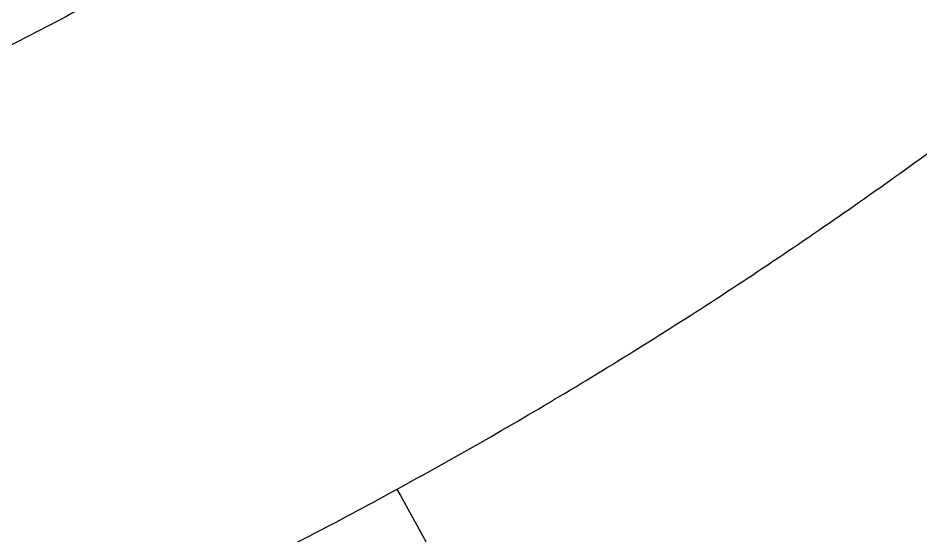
# Model space of a CAD drawing. Header units: millimetres. Extents: x 2379 to 4059, y 879 to 2067.
# Drawn here: x 3157.52 to 3189.03, y 1081.83 to 1099.9 of the extents above; entities that cross this region are included whole.
import ezdxf

# ---------------------------------------------------------------- set-up
doc = ezdxf.new("R2010")
doc.units = ezdxf.units.MM

msp = doc.modelspace()

# ---------------------------------------------------------------- linework, layer by layer
at = {"color": 7, "linetype": 'Continuous', "lineweight": 25}
for points, knots in [([(3088.65, 1062.611), (3091.21, 1062.636), (3094.79, 1062.67), (3100.06, 1062.949), (3104.524, 1063.284), (3109.84, 1063.85), (3115.409, 1064.623), (3121.223, 1065.633), (3127.194, 1066.889), (3133.27, 1068.4), (3139.408, 1070.171), (3145.573, 1072.205), (3151.737, 1074.504), (3157.873, 1077.07), (3163.962, 1079.9), (3169.981, 1082.994), (3175.914, 1086.348), (3181.743, 1089.961), (3187.453, 1093.826), (3193.028, 1097.94), (3198.456, 1102.298), (3203.721, 1106.892), (3208.813, 1111.716), (3213.717, 1116.764), (3218.424, 1122.027), (3222.922, 1127.497), (3227.2, 1133.165), (3231.249, 1139.022), (3235.059, 1145.059), (3238.62, 1151.265), (3241.926, 1157.629), (3244.966, 1164.142), (3247.735, 1170.791), (3250.226, 1177.566), (3252.431, 1184.453), (3254.346, 1191.442), (3255.965, 1198.52), (3257.282, 1205.673), (3258.295, 1212.89), (3259, 1220.158), (3259.393, 1227.462), (3259.471, 1234.79), (3259.234, 1242.128), (3258.68, 1249.462), (3257.808, 1256.78), (3256.618, 1264.067), (3255.11, 1271.31), (3253.285, 1278.494), (3251.144, 1285.607), (3248.69, 1292.635), (3245.926, 1299.563), (3242.853, 1306.38), (3239.476, 1313.07), (3235.798, 1319.622), (3231.824, 1326.022), (3227.559, 1332.257), (3223.008, 1338.315), (3218.176, 1344.184), (3213.069, 1349.85), (3207.693, 1355.303), (3202.246, 1360.35), (3196.773, 1365.003), (3191.314, 1369.272), (3185.689, 1373.314), (3179.908, 1377.123), (3173.98, 1380.691), (3167.918, 1384.013), (3161.732, 1387.083), (3155.436, 1389.897), (3149.042, 1392.449), (3142.567, 1394.735), (3136.029, 1396.751), (3129.454, 1398.493), (3122.881, 1399.958), (3116.387, 1401.14), (3110.098, 1402.037), (3104.574, 1402.62), (3099.691, 1402.988), (3094.867, 1403.228), (3088.893, 1403.345), (3083.376, 1403.234), (3078.107, 1402.963), (3073.643, 1402.625), (3068.326, 1402.06), (3062.757, 1401.287), (3056.944, 1400.277), (3050.973, 1399.021), (3044.897, 1397.51), (3038.759, 1395.739), (3032.594, 1393.705), (3026.43, 1391.406), (3020.293, 1388.841), (3014.205, 1386.01), (3008.186, 1382.916), (3002.253, 1379.562), (2996.424, 1375.95), (2990.714, 1372.084), (2985.138, 1367.97), (2979.711, 1363.613), (2974.445, 1359.018), (2969.354, 1354.194), (2964.449, 1349.146), (2959.742, 1343.883), (2955.245, 1338.413), (2950.966, 1332.745), (2946.918, 1326.888), (2943.108, 1320.851), (2939.546, 1314.645), (2936.241, 1308.281), (2933.199, 1301.769), (2930.437, 1295.117), (2928.1, 1288.835), (2926.821, 1284.73), (2926.258, 1282.922)], [0, 0, 0, 0, 0.010207, 0.014274, 0.021037, 0.028056, 0.035587, 0.043451, 0.051578, 0.059911, 0.06841, 0.077044, 0.085791, 0.094634, 0.103558, 0.112554, 0.121612, 0.130726, 0.13989, 0.149098, 0.158347, 0.167633, 0.176954, 0.186306, 0.195688, 0.205098, 0.214535, 0.223996, 0.233481, 0.242989, 0.252518, 0.262068, 0.271639, 0.281229, 0.290838, 0.300466, 0.310113, 0.319778, 0.329461, 0.339162, 0.348881, 0.358618, 0.368373, 0.378146, 0.387938, 0.397748, 0.407578, 0.417427, 0.427296, 0.437185, 0.447097, 0.457031, 0.466988, 0.47697, 0.486979, 0.497016, 0.507082, 0.517181, 0.527315, 0.537488, 0.547704, 0.556915, 0.566123, 0.575327, 0.584526, 0.593719, 0.602905, 0.612082, 0.621247, 0.630396, 0.639524, 0.64862, 0.657668, 0.666638, 0.675463, 0.683979, 0.691963, 0.697606, 0.703501, 0.71122, 0.721427, 0.725494, 0.732257, 0.739276, 0.746807, 0.754671, 0.762798, 0.771131, 0.77963, 0.788264, 0.797011, 0.805853, 0.814778, 0.823774, 0.832832, 0.841946, 0.85111, 0.860318, 0.869567, 0.878853, 0.888174, 0.897526, 0.906908, 0.916318, 0.925755, 0.935216, 0.944701, 0.954208, 0.963738, 0.973288, 0.982858, 0.992449, 1, 1, 1, 1]), ([(3233.38, 1190.883), (3233.079, 1189.821), (3232.143, 1186.516), (3230.236, 1181.065), (3227.678, 1174.537), (3224.793, 1168.126), (3221.608, 1161.838), (3218.119, 1155.689), (3214.335, 1149.693), (3210.258, 1143.864), (3205.895, 1138.215), (3201.251, 1132.759), (3196.332, 1127.51), (3191.323, 1122.654), (3186.268, 1118.182), (3181.21, 1114.084), (3175.982, 1110.21), (3170.594, 1106.568), (3165.058, 1103.165), (3159.386, 1100.007), (3153.589, 1097.1), (3147.681, 1094.449), (3141.677, 1092.06), (3135.595, 1089.937), (3129.455, 1088.085), (3123.288, 1086.507), (3117.144, 1085.208), (3111.135, 1084.196), (3105.568, 1083.485), (3100.723, 1083.039), (3096.253, 1082.762), (3092.348, 1082.624), (3089.749, 1082.614), (3088.701, 1082.611)], [0, 0, 0, 0, 0.017078, 0.053144, 0.089298, 0.125545, 0.161888, 0.198335, 0.23489, 0.271563, 0.308361, 0.345297, 0.382382, 0.419634, 0.453214, 0.486783, 0.520336, 0.55387, 0.58738, 0.62086, 0.654303, 0.687696, 0.721023, 0.754256, 0.787351, 0.820228, 0.85273, 0.884498, 0.914491, 0.939551, 0.959781, 0.98378, 1, 1, 1, 1]), ([(3170.73, 1083.47), (3171.426, 1082.237), (3172.889, 1079.646), (3174.174, 1075.246), (3174.353, 1072.133), (3174.443, 1070.576)], [0, 0, 0, 0, 0.312215, 0.656107, 1, 1, 1, 1])]:
    msp.add_open_spline(points, degree=3, knots=knots, dxfattribs=at)

doc.saveas('drawing.dxf')
